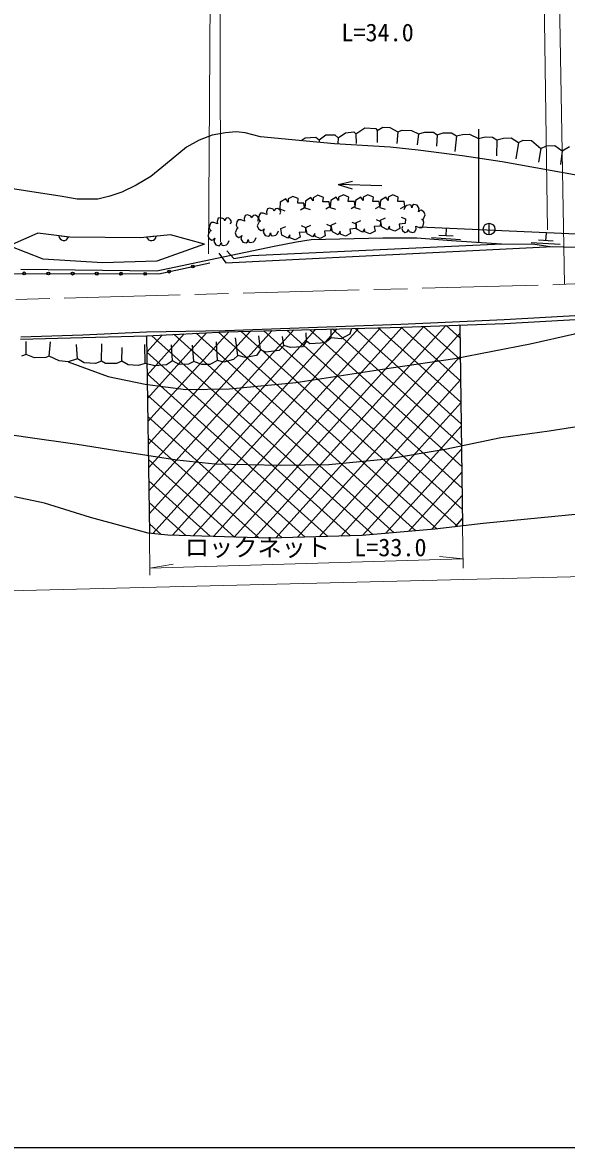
# Model space of a CAD drawing. Units: millimetres at full size, sheet at 1:1000; details may follow other scales. Extents: x 40000 to 680000, y 20000 to 380000.
# Drawn here: x 285086 to 341297, y 205000 to 321222 of the extents above; entities that cross this region are included whole.
import ezdxf
from ezdxf.enums import TextEntityAlignment as Align

# ---------------------------------------------------------------- set-up
doc = ezdxf.new("R2010")
doc.units = ezdxf.units.MM
doc.header["$LTSCALE"] = 1000
doc.linetypes.add('CHAIN', pattern=[18.5, 12, -1.5, 3.5, -1.5])
for name, color, linetype, lineweight in [('M-BGD', 7, 'Continuous', 25), ('M-BMK', 2, 'CHAIN', 13), ('M-STR-HTXT', 7, 'Continuous', 13), ('M-TTL-BAND', 7, 'Continuous', 25)]:
    doc.layers.add(name, color=color, linetype=linetype, lineweight=lineweight)
doc.styles.add('ＭＳ ゴシック', font='')
doc.styles.get('ＭＳ ゴシック').set_extended_font_data('MS Gothic')

msp = doc.modelspace()

# ---------------------------------------------------------------- hatches: boundary and pattern name
at = {"layer": 'M-BGD'}
h = msp.add_hatch(dxfattribs=at)
h.set_pattern_fill('USER', color=256, style=0, pattern_type=2)
h.set_pattern_definition([(48, (0, -0), (-1207.6103, 1087.337), []), (138, (0, -0), (-1087.337, -1207.6103), [])])
h.paths.add_polyline_path([(330442, 277499), (330560, 269210), (327701, 268865), (320148, 268222), (310653, 267964), (300097, 268264), (298208, 268465), (298086, 276502), (297976, 283821), (297900, 288838), (306072, 289273), (324375, 289755), (330266, 289955), (330313, 286635)])

# ---------------------------------------------------------------- linework, layer by layer
for p, q in [((317713, 309312), (317674, 308676)), ((319537, 309721), (319566, 308717)), ((321742, 310072), (321721, 308815)), ((323873, 309936), (323757, 308717)), ((325999, 309712), (325856, 308599)), ((327931, 309634), (327873, 308443)), ((329925, 309497), (329773, 307895)), ((332189, 310219), (332188, 298519)), ((332198, 309244), (332206, 307601)), ((315743, 309107), (315745, 308888)), ((334090, 309088), (334047, 307464)), ((336338, 308834), (336064, 307131)), ((338650, 308201), (338419, 306779)), ((340839, 307967), (340691, 306564)), ((317720, 304487), (319181, 304827)), ((317720, 304487), (319155, 304051)), ((322217, 304338), (317720, 304487)), ((328851, 299217), (328897, 299896)), ((333295, 299280), (333295, 300480)), ((289826, 299052), (288843, 299175)), ((298901, 299137), (297914, 299048)), ((327334, 299019), (330327, 298816)), ((328103, 299268), (329599, 299166)), ((338420, 298756), (339918, 298667)), ((339169, 298711), (339213, 299460)), ((337654, 298501), (340648, 298323)), ((316990, 288645), (316966, 289560)), ((330266, 289955), (330560, 269210)), ((285476, 286922), (285481, 288260)), ((287858, 286744), (287973, 288236)), ((297900, 288838), (298208, 268465)), ((305221, 286313), (305126, 288249)), ((307348, 286809), (307091, 288631)), ((309666, 287395), (309504, 288869)), ((312091, 287843), (311948, 288777)), ((314435, 288301), (314388, 289172)), ((290762, 286464), (290663, 287959)), ((293239, 286222), (293274, 288038)), ((295354, 286235), (295397, 287630)), ((297761, 286006), (297724, 287959)), ((300593, 286273), (300493, 287920)), ((302796, 286210), (302668, 287880))]:
    msp.add_line(p, q, dxfattribs=at)
for points in [[(284924, 295723), (298955, 295584), (305172, 296865), (311088, 298111), (313397, 298567), (314926, 298814), (322311, 298960), (325834, 298989), (329422, 298698), (334589, 298364), (338027, 298312), (339615, 298089), (343651, 297971), (347871, 297718), (352071, 297540), (357166, 298237), (364523, 300392), (390485, 311214), (389919, 314258), (386675, 326044), (380528, 324068), (373918, 316115), (366546, 303480)], [(313889, 309019), (314289, 309302), (315382, 309370), (315743, 309107), (316426, 309614), (317362, 309633), (317713, 309312), (318474, 309819), (319323, 309926), (319537, 309721), (320454, 310335), (321595, 310287), (321742, 310072), (322327, 310394), (323044, 310365), (323873, 309936), (324331, 310111), (325287, 310063), (325999, 309712), (326653, 309897), (327550, 309887), (327931, 309634), (328540, 309809), (329427, 309819), (329925, 309497), (330539, 309663), (331271, 309673), (332198, 309244), (332900, 309400), (333661, 309361), (334090, 309088), (334778, 309283), (335587, 309312), (336338, 308834), (336816, 309049), (337665, 309029), (338650, 308201), (339236, 308493), (340104, 308522), (340839, 307967), (341600, 308405)], [(344436, 305064), (339800, 305884), (334643, 306833), (330533, 307455), (325956, 308038), (323063, 308342), (317321, 308697), (313681, 309038), (309681, 309415), (308079, 309811), (307179, 309919), (306045, 309829), (304677, 309577), (303345, 309073), (302045, 308332), (299849, 306569), (298355, 305328), (296843, 304411), (295344, 303690), (294102, 303276), (292878, 302988), (290736, 302970), (288972, 303276), (286931, 303582), (281171, 304499)], [(369005, 304706), (366546, 303480), (353109, 298882), (326156, 300079)], [(316415, 301984), (316835, 302224), (316760, 302705), (316129, 302690), (316174, 303155), (315619, 303380), (315124, 303125), (315124, 302810), (314883, 303140), (314328, 302780), (314268, 302089), (314808, 301909)], [(319034, 302022), (319455, 302262), (319379, 302742), (318749, 302727), (318794, 303192), (318239, 303417), (317743, 303162), (317743, 302847), (317503, 303177), (316948, 302817), (316888, 302127), (317428, 301947)], [(321578, 302022), (321999, 302262), (321924, 302742), (321293, 302727), (321338, 303192), (320783, 303417), (320287, 303162), (320287, 302847), (320047, 303177), (319492, 302817), (319432, 302127), (319972, 301947)], [(324160, 302022), (324581, 302262), (324506, 302742), (323875, 302727), (323920, 303192), (323365, 303417), (322869, 303162), (322869, 302847), (322629, 303177), (322074, 302817), (322014, 302127), (322554, 301947)], [(313814, 301853), (314234, 302093), (314159, 302573), (313529, 302558), (313574, 303023), (313018, 303248), (312523, 302993), (312523, 302678), (312283, 303008), (311727, 302648), (311667, 301958), (312208, 301778)], [(324347, 300161), (324266, 299934), (324346, 299734), (324584, 299544), (324816, 299580), (324921, 299727), (324941, 299834), (325050, 299646), (325387, 299531), (325631, 299588), (325754, 299911), (325720, 300174), (326071, 300037), (326367, 300032), (326502, 300252), (326570, 300576), (326471, 300799), (326361, 300858), (326509, 300951), (326692, 301364), (326570, 301674), (326286, 301850), (326087, 301775), (325994, 301650), (326080, 301994), (325879, 302335), (325525, 302430), (325388, 302302), (325331, 302075), (325252, 302355), (325094, 302394), (324791, 302321), (324630, 302174), (324492, 301868)], [(306595, 300420), (306676, 300648), (306595, 300847), (306357, 301037), (306125, 301001), (306021, 300854), (306000, 300747), (305892, 300935), (305555, 301050), (305311, 300993), (305188, 300670), (305222, 300408), (304871, 300544), (304575, 300550), (304440, 300329), (304371, 300005), (304471, 299782), (304580, 299724), (304433, 299630), (304250, 299217), (304371, 298907), (304656, 298731), (304855, 298806), (304948, 298932), (304862, 298587), (305062, 298246), (305417, 298152), (305554, 298279), (305611, 298506), (305690, 298226), (305848, 298187), (306151, 298261), (306311, 298407), (306449, 298713)], [(309391, 300712), (309472, 300940), (309392, 301140), (309153, 301329), (308922, 301294), (308817, 301146), (308796, 301040), (308688, 301228), (308351, 301342), (308107, 301285), (307984, 300962), (308018, 300700), (307667, 300836), (307371, 300842), (307236, 300621), (307168, 300297), (307267, 300074), (307377, 300016), (307229, 299922), (307046, 299509), (307168, 299200), (307452, 299024), (307651, 299098), (307744, 299224), (307658, 298879), (307859, 298538), (308213, 298444), (308350, 298571), (308407, 298799), (308486, 298519), (308644, 298479), (308947, 298553), (309107, 298699), (309246, 299006)], [(311693, 301406), (311775, 301634), (311694, 301834), (311456, 302023), (311224, 301988), (311119, 301840), (311099, 301734), (310991, 301922), (310654, 302037), (310410, 301979), (310286, 301657), (310320, 301394), (309970, 301531), (309674, 301536), (309538, 301315), (309470, 300991), (309570, 300768), (309679, 300710), (309532, 300616), (309349, 300203), (309470, 299894), (309755, 299718), (309953, 299792), (310047, 299918), (309961, 299573), (310161, 299232), (310516, 299138), (310653, 299265), (310710, 299493), (310789, 299213), (310946, 299174), (311250, 299247), (311410, 299393), (311548, 299700)], [(324206, 301122), (324648, 300925), (324622, 300440), (323993, 300392), (324085, 299934), (323555, 299654), (323036, 299858), (323004, 300171), (322799, 299818), (322210, 300121), (322081, 300801), (322600, 301035)], [(313895, 300249), (314337, 300052), (314311, 299567), (313682, 299518), (313774, 299060), (313244, 298780), (312725, 298984), (312694, 299298), (312488, 298945), (311899, 299248), (311770, 299928), (312289, 300162)], [(316496, 300379), (316938, 300183), (316912, 299698), (316283, 299649), (316375, 299191), (315845, 298911), (315326, 299115), (315294, 299429), (315089, 299076), (314500, 299378), (314371, 300059), (314890, 300292)], [(319106, 300606), (319548, 300409), (319522, 299924), (318893, 299876), (318985, 299417), (318455, 299137), (317936, 299341), (317904, 299655), (317699, 299302), (317110, 299605), (316981, 300285), (317500, 300519)], [(321637, 300862), (322079, 300665), (322053, 300180), (321424, 300132), (321516, 299674), (320986, 299394), (320467, 299598), (320436, 299911), (320230, 299558), (319641, 299861), (319512, 300541), (320031, 300775)], [(303881, 298323), (300395, 299273), (297282, 298990), (289969, 299034), (286661, 299447), (283708, 298150)], [(303881, 298323), (298957, 296553), (293341, 296380), (287207, 296769), (283708, 298150)], [(305376, 297386), (306084, 296410), (339889, 298081)], [(306206, 297648), (306923, 296831), (308768, 297159), (334589, 298364)], [(250342, 293655), (260768, 294920), (281354, 295308), (299178, 295258), (304459, 296395)], [(284863, 288502), (291337, 288680), (297900, 288838), (306072, 289273), (324375, 289755), (334892, 290112), (345246, 290701)], [(284907, 288738), (291334, 288956), (297882, 289277), (306034, 289419), (324171, 290063), (334872, 290552), (345211, 291140)], [(289816, 286163), (293925, 284658), (297772, 283846), (301978, 283321), (306484, 283393), (313318, 284038), (323163, 285542), (329747, 286526), (337537, 288030), (342133, 289060), (346744, 290350), (348234, 291000)], [(319084, 289616), (318901, 289040), (318009, 288556), (316990, 288645), (316468, 288187), (315887, 288084), (314766, 288033), (314435, 288301), (314027, 287728), (312792, 287639), (312091, 287843), (311594, 287321), (310219, 287155), (309666, 287395), (309271, 286822), (308125, 286618), (307348, 286809), (306877, 286415), (305883, 286134), (305221, 286313), (304439, 285904), (303624, 285904), (302796, 286210), (302223, 285917), (301268, 285891), (300593, 286273), (299956, 285866), (298746, 285751), (297761, 286006), (297023, 285789), (295991, 285853), (295354, 286235), (294806, 286006), (293647, 286006), (293239, 286222), (292622, 285993), (291450, 286057), (290762, 286464), (289816, 286163), (288889, 286286), (287858, 286744), (287488, 286630), (286329, 286591), (285476, 286922), (284975, 286744)], [(281881, 278929), (285395, 278414), (290722, 277676), (294836, 277005), (301050, 276044), (304975, 275639), (311786, 275503), (316726, 275548), (322785, 276158), (328762, 277150), (334514, 278344), (339508, 279022), (344786, 279856)], [(342904, 270454), (332691, 269467), (327701, 268865), (320148, 268222), (310653, 267964), (300097, 268264), (298080, 268479), (292104, 270083), (287369, 271553), (284262, 272207)]]:
    msp.add_lwpolyline(points, dxfattribs=at)
for centre, radius in [((333295, 299880), 600), ((285262, 295297), 150), ((287762, 295290), 150), ((290262, 295283), 150), ((292762, 295276), 150), ((295262, 295269), 150), ((297762, 295262), 150), ((300238, 295486), 150), ((302682, 296013), 150)]:
    msp.add_circle(centre, radius, dxfattribs=at)
for centre, start, end in [((289347, 299210), 184.04958, 341.70777), ((298398, 299190), 196.36264, 354.02083)]:
    msp.add_arc(centre, 505, start, end, dxfattribs=at)
at = {"layer": 'M-BMK'}
msp.add_lwpolyline([(179501, 267800), (183961, 267360), (188744, 267330), (191249, 267322), (195177, 267736), (199401, 268386), (204022, 269512), (207377, 270635), (210781, 271977), (214074, 273515), (243262, 288042), (246699, 289375), (250394, 290572), (253780, 291289), (256996, 291734), (260485, 291767), (270901, 292245), (341273, 294174), (347818, 294510)], dxfattribs=at)
at = {"layer": 'M-STR-HTXT'}
for p, q in [((338970, 324941), (339322, 299794)), ((304468, 323848), (304300, 297333)), ((305551, 298569), (305527, 323905)), ((341095, 294170), (340570, 323528)), ((330560, 269210), (330632, 264846)), ((298208, 268465), (298260, 264117)), ((298251, 264852), (330616, 265798)), ((298251, 264852), (300671, 265264)), ((330616, 265798), (328176, 266068))]:
    msp.add_line(p, q, dxfattribs=at)
msp.add_lwpolyline([(231379, 248814), (250625, 258161), (254633, 259574), (259853, 260905), (265216, 261841), (269931, 262165), (356898, 264322)], dxfattribs=at)
at = {"layer": 'M-TTL-BAND'}
msp.add_line((40000, 205000), (579000, 205000), dxfattribs=at)

# ---------------------------------------------------------------- texts
at = {"layer": 'M-STR-HTXT', "style": 'ＭＳ ゴシック'}
for s, p in [('L=34.0', (321773, 318728)), ('ロックネット  L=33.0', (314350, 265530))]:
    msp.add_text(s, height=1833, dxfattribs=at).set_placement(p, align=Align.BOTTOM_CENTER)

doc.saveas('drawing.dxf')
